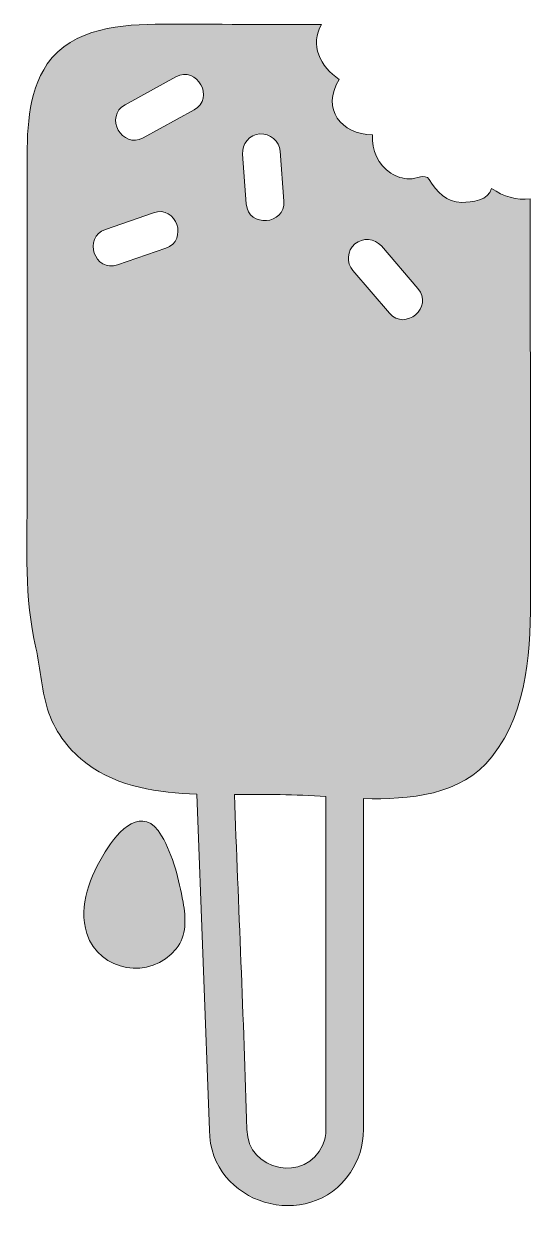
# Model space of a CAD drawing. Header units: inches. Extents: x 0 to 43, y -2 to 102.
import ezdxf

# ---------------------------------------------------------------- set-up
doc = ezdxf.new("R2010")
doc.units = ezdxf.units.IN
doc.header["$MEASUREMENT"] = 0
doc.layers.add('Layer 1', color=7, linetype='Continuous')

msp = doc.modelspace()

# ---------------------------------------------------------------- hatches: boundary and pattern name
at = {"layer": 'Layer 1', "true_color": 0xee2c36}
h = msp.add_hatch(color=240, dxfattribs=at)
h.dxf.hatch_style = 2
edge = h.paths.add_edge_path()
edge.add_spline(control_points=[(27.86, 2.84), (28.57, 3.9), (28.99, 5.18), (28.99, 6.55), (28.99, 6.55), (28.99, 35.01), (28.99, 35.01), (32.89, 34.9), (37.45, 35.26), (40.04, 38.59), (43.29, 42.79), (43.36, 47.93), (43.37, 52.98), (43.4, 64.17), (43.33, 75.37), (43.33, 86.57), (42.19, 86.45), (41.03, 86.78), (40.01, 87.48), (39.82, 86.47), (38.28, 86.27), (37.47, 86.28), (36.09, 86.29), (35.34, 87.16), (34.64, 88.24), (34.27, 88.81), (33.59, 88.28), (32.93, 88.3), (32.37, 88.31), (31.82, 88.48), (31.35, 88.78), (30.24, 89.48), (29.69, 90.8), (29.76, 92.09), (27.1, 92.14), (25.31, 94.29), (26.9, 96.85), (25.27, 97.94), (24.34, 99.85), (25.37, 101.58), (20.82, 101.57), (16.27, 101.6), (11.71, 101.6), (8.24, 101.6), (3.94, 101.32), (1.77, 98.18), (0, 95.61), (0.03, 92.21), (0.03, 89.22), (0.03, 84.53), (0.03, 79.84), (0.03, 75.14), (0.03, 70.46), (0.03, 65.77), (0.03, 61.09), (0.03, 56.71), (-0.22, 52.27), (0.78, 47.98), (1.21, 46.11), (1.27, 44.16), (1.91, 42.34), (2.53, 40.6), (3.73, 39.07), (5.2, 37.98), (7.89, 35.98), (11.37, 35.5), (14.63, 35.38), (14.63, 35.38), (15.72, 6.49), (15.72, 6.49), (15.72, 6.49), (15.72, 6.49), (15.72, 6.49), (15.78, 0.11), (24.3, -2.43), (27.86, 2.84)], knot_values=[0, 0, 0, 0, 1, 1, 1, 2, 2, 2, 3, 3, 3, 4, 4, 4, 5, 5, 5, 6, 6, 6, 7, 7, 7, 8, 8, 8, 9, 9, 9, 10, 10, 10, 11, 11, 11, 12, 12, 12, 13, 13, 13, 14, 14, 14, 15, 15, 15, 16, 16, 16, 17, 17, 17, 18, 18, 18, 19, 19, 19, 20, 20, 20, 21, 21, 21, 22, 22, 22, 23, 23, 23, 24, 24, 24, 25, 25, 25, 25], degree=3, periodic=1)
edge = h.paths.add_edge_path()
edge.add_spline(control_points=[(28.25, 82.7), (28.93, 83.28), (29.95, 83.21), (30.53, 82.53), (30.53, 82.53), (33.68, 78.87), (33.68, 78.87), (35.04, 77.28), (32.59, 75.17), (31.23, 76.75), (31.23, 76.75), (28.08, 80.42), (28.08, 80.42), (27.49, 81.09), (27.57, 82.12), (28.25, 82.7)], knot_values=[0, 0, 0, 0, 1, 1, 1, 2, 2, 2, 3, 3, 3, 4, 4, 4, 5, 5, 5, 5], degree=3, periodic=1)
edge = h.paths.add_edge_path()
edge.add_spline(control_points=[(11.96, 82.33), (11.96, 82.33), (7.82, 80.9), (7.82, 80.9), (5.85, 80.22), (4.79, 83.27), (6.77, 83.96), (6.77, 83.96), (10.91, 85.39), (10.91, 85.39), (12.88, 86.07), (13.94, 83.01), (11.96, 82.33)], knot_values=[0, 0, 0, 0, 1, 1, 1, 2, 2, 2, 3, 3, 3, 4, 4, 4, 4], degree=3, periodic=1)
edge = h.paths.add_edge_path()
edge.add_spline(control_points=[(14.4, 94.23), (14.4, 94.23), (10.03, 91.84), (10.03, 91.84), (8.2, 90.83), (6.64, 93.67), (8.47, 94.68), (8.47, 94.68), (12.84, 97.07), (12.84, 97.07), (14.67, 98.07), (16.23, 95.23), (14.4, 94.23)], knot_values=[0, 0, 0, 0, 1, 1, 1, 2, 2, 2, 3, 3, 3, 4, 4, 4, 4], degree=3, periodic=1)
edge = h.paths.add_edge_path()
edge.add_spline(control_points=[(20.07, 92.16), (20.96, 92.23), (21.74, 91.56), (21.81, 90.67), (21.81, 90.67), (22.13, 86.39), (22.13, 86.39), (22.28, 84.31), (19.05, 84.07), (18.9, 86.15), (18.9, 86.15), (18.58, 90.43), (18.58, 90.43), (18.51, 91.32), (19.18, 92.1), (20.07, 92.16)], knot_values=[0, 0, 0, 0, 1, 1, 1, 2, 2, 2, 3, 3, 3, 4, 4, 4, 5, 5, 5, 5], degree=3, periodic=1)
edge = h.paths.add_edge_path()
edge.add_spline(control_points=[(25.75, 6.55), (25.75, 6.08), (25.66, 5.64), (25.49, 5.23), (24.08, 1.91), (18.96, 2.95), (18.96, 6.55), (18.66, 16.15), (18.23, 25.75), (17.87, 35.35), (20.51, 35.39), (23.11, 35.37), (25.75, 35.18), (25.75, 35.18), (25.75, 6.55), (25.75, 6.55)], knot_values=[0, 0, 0, 0, 1, 1, 1, 2, 2, 2, 3, 3, 3, 4, 4, 4, 5, 5, 5, 5], degree=3, periodic=1)
h = msp.add_hatch(color=240, dxfattribs=at)
h.dxf.hatch_style = 2
edge = h.paths.add_edge_path()
edge.add_spline(control_points=[(11.61, 31.81), (10.03, 34.54), (7.85, 32.26), (6.75, 30.43), (5.51, 28.35), (4.37, 25.82), (5.17, 23.39), (6.26, 20.12), (10.65, 19.34), (12.87, 22.09), (13.78, 23.22), (13.7, 24.75), (13.46, 26.1), (13.1, 28.04), (12.6, 30.09), (11.61, 31.81)], knot_values=[0, 0, 0, 0, 1, 1, 1, 2, 2, 2, 3, 3, 3, 4, 4, 4, 5, 5, 5, 5], degree=3, periodic=1)

# ---------------------------------------------------------------- linework, layer by layer
at = {"layer": 'Layer 1', "lineweight": 0}
for points, knots in [([(27.86, 2.84), (28.57, 3.9), (28.99, 5.18), (28.99, 6.55), (28.99, 6.55), (28.99, 35.01), (28.99, 35.01), (32.89, 34.9), (37.45, 35.26), (40.04, 38.59), (43.29, 42.79), (43.36, 47.93), (43.37, 52.98), (43.4, 64.17), (43.33, 75.37), (43.33, 86.57), (42.19, 86.45), (41.03, 86.78), (40.01, 87.48), (39.82, 86.47), (38.28, 86.27), (37.47, 86.28), (36.09, 86.29), (35.34, 87.16), (34.64, 88.24), (34.27, 88.81), (33.59, 88.28), (32.93, 88.3), (32.37, 88.31), (31.82, 88.48), (31.35, 88.78), (30.24, 89.48), (29.69, 90.8), (29.76, 92.09), (27.1, 92.14), (25.31, 94.29), (26.9, 96.85), (25.27, 97.94), (24.34, 99.85), (25.37, 101.58), (20.82, 101.57), (16.27, 101.6), (11.71, 101.6), (8.24, 101.6), (3.94, 101.32), (1.77, 98.18), (0, 95.61), (0.03, 92.21), (0.03, 89.22), (0.03, 84.53), (0.03, 79.84), (0.03, 75.14), (0.03, 70.46), (0.03, 65.77), (0.03, 61.09), (0.03, 56.71), (-0.22, 52.27), (0.78, 47.98), (1.21, 46.11), (1.27, 44.16), (1.91, 42.34), (2.53, 40.6), (3.73, 39.07), (5.2, 37.98), (7.89, 35.98), (11.37, 35.5), (14.63, 35.38), (14.63, 35.38), (15.72, 6.49), (15.72, 6.49), (15.72, 6.49), (15.72, 6.49), (15.72, 6.49), (15.78, 0.11), (24.3, -2.43), (27.86, 2.84)], [0, 0, 0, 0, 1, 1, 1, 2, 2, 2, 3, 3, 3, 4, 4, 4, 5, 5, 5, 6, 6, 6, 7, 7, 7, 8, 8, 8, 9, 9, 9, 10, 10, 10, 11, 11, 11, 12, 12, 12, 13, 13, 13, 14, 14, 14, 15, 15, 15, 16, 16, 16, 17, 17, 17, 18, 18, 18, 19, 19, 19, 20, 20, 20, 21, 21, 21, 22, 22, 22, 23, 23, 23, 24, 24, 24, 25, 25, 25, 25]), ([(14.4, 94.23), (14.4, 94.23), (10.03, 91.84), (10.03, 91.84), (8.2, 90.83), (6.64, 93.67), (8.47, 94.68), (8.47, 94.68), (12.84, 97.07), (12.84, 97.07), (14.67, 98.07), (16.23, 95.23), (14.4, 94.23)], [0, 0, 0, 0, 1, 1, 1, 2, 2, 2, 3, 3, 3, 4, 4, 4, 4]), ([(20.07, 92.16), (20.96, 92.23), (21.74, 91.56), (21.81, 90.67), (21.81, 90.67), (22.13, 86.39), (22.13, 86.39), (22.28, 84.31), (19.05, 84.07), (18.9, 86.15), (18.9, 86.15), (18.58, 90.43), (18.58, 90.43), (18.51, 91.32), (19.18, 92.1), (20.07, 92.16)], [0, 0, 0, 0, 1, 1, 1, 2, 2, 2, 3, 3, 3, 4, 4, 4, 5, 5, 5, 5]), ([(11.96, 82.33), (11.96, 82.33), (7.82, 80.9), (7.82, 80.9), (5.85, 80.22), (4.79, 83.27), (6.77, 83.96), (6.77, 83.96), (10.91, 85.39), (10.91, 85.39), (12.88, 86.07), (13.94, 83.01), (11.96, 82.33)], [0, 0, 0, 0, 1, 1, 1, 2, 2, 2, 3, 3, 3, 4, 4, 4, 4]), ([(28.25, 82.7), (28.93, 83.28), (29.95, 83.21), (30.53, 82.53), (30.53, 82.53), (33.68, 78.87), (33.68, 78.87), (35.04, 77.28), (32.59, 75.17), (31.23, 76.75), (31.23, 76.75), (28.08, 80.42), (28.08, 80.42), (27.49, 81.09), (27.57, 82.12), (28.25, 82.7)], [0, 0, 0, 0, 1, 1, 1, 2, 2, 2, 3, 3, 3, 4, 4, 4, 5, 5, 5, 5]), ([(25.75, 6.55), (25.75, 6.08), (25.66, 5.64), (25.49, 5.23), (24.08, 1.91), (18.96, 2.95), (18.96, 6.55), (18.66, 16.15), (18.23, 25.75), (17.87, 35.35), (20.51, 35.39), (23.11, 35.37), (25.75, 35.18), (25.75, 35.18), (25.75, 6.55), (25.75, 6.55)], [0, 0, 0, 0, 1, 1, 1, 2, 2, 2, 3, 3, 3, 4, 4, 4, 5, 5, 5, 5]), ([(11.61, 31.81), (10.03, 34.54), (7.85, 32.26), (6.75, 30.43), (5.51, 28.35), (4.37, 25.82), (5.17, 23.39), (6.26, 20.12), (10.65, 19.34), (12.87, 22.09), (13.78, 23.22), (13.7, 24.75), (13.46, 26.1), (13.1, 28.04), (12.6, 30.09), (11.61, 31.81)], [0, 0, 0, 0, 1, 1, 1, 2, 2, 2, 3, 3, 3, 4, 4, 4, 5, 5, 5, 5])]:
    msp.add_open_spline(points, degree=3, knots=knots, dxfattribs=at)

doc.saveas('drawing.dxf')
